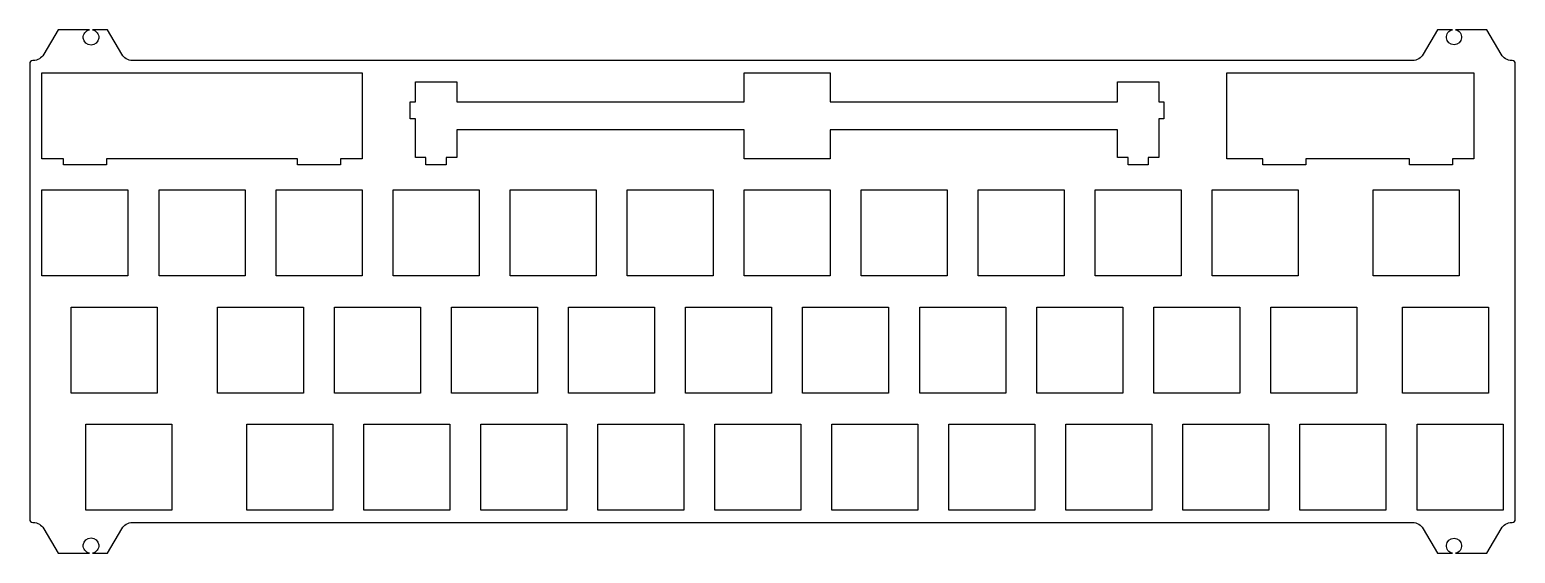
# Model space of a CAD drawing. Header units: millimetres. Extents: x -233 to 9, y -14 to 71.
import ezdxf

# ---------------------------------------------------------------- set-up
doc = ezdxf.new("R2010")
doc.units = ezdxf.units.MM
doc.layers.get('0').update_dxf_attribs({"linetype": 'CONTINUOUS'})

msp = doc.modelspace()

# ---------------------------------------------------------------- linework, layer by layer
for p, q in [((-116.54, 59.45), (-116.54, 64.15)), ((-116.54, 64.15), (-102.54, 64.15)), ((-102.54, 64.15), (-102.54, 59.45)), ((-170.06, 59.45), (-170.06, 62.68)), ((-170.06, 62.68), (-163.31, 62.68)), ((-163.31, 62.68), (-163.31, 59.45)), ((-55.76, 59.45), (-55.76, 62.68)), ((-55.76, 62.68), (-49.01, 62.68)), ((-49.01, 62.68), (-49.01, 59.45)), ((-170.89, 56.65), (-170.89, 59.45)), ((-170.89, 59.45), (-170.06, 59.45)), ((-163.31, 59.45), (-116.54, 59.45)), ((-102.54, 59.45), (-55.76, 59.45)), ((-49.01, 59.45), (-48.19, 59.45)), ((-48.19, 59.45), (-48.19, 56.65)), ((-170.06, 56.65), (-170.89, 56.65)), ((-170.06, 50.38), (-170.06, 56.65)), ((-48.19, 56.65), (-49.01, 56.65)), ((-49.01, 56.65), (-49.01, 50.38)), ((-116.54, 54.85), (-163.31, 54.85)), ((-163.31, 54.85), (-163.31, 50.38)), ((-116.54, 50.15), (-116.54, 54.85)), ((-55.76, 54.85), (-102.54, 54.85)), ((-102.54, 54.85), (-102.54, 50.15)), ((-55.76, 50.38), (-55.76, 54.85)), ((-168.34, 50.38), (-170.06, 50.38)), ((-168.34, 49.18), (-168.34, 50.38)), ((-165.04, 49.18), (-168.34, 49.18)), ((-163.31, 50.38), (-165.04, 50.38)), ((-165.04, 50.38), (-165.04, 49.18)), ((-102.54, 50.15), (-116.54, 50.15)), ((-54.04, 50.38), (-55.76, 50.38)), ((-54.04, 49.18), (-54.04, 50.38)), ((-50.74, 49.18), (-54.04, 49.18)), ((-49.01, 50.38), (-50.74, 50.38)), ((-50.74, 50.38), (-50.74, 49.18))]:
    msp.add_line(p, q)
msp.add_lwpolyline([(-220.16, 71.15), (-222.61, 71.15, -9.949874), (-223.11, 71.15), (-228.23, 71.15), (-230.54, 67.15, -0.267949), (-232.27, 66.15), (-232.34, 66.15, 0.414214), (-232.84, 65.65), (-232.84, -8.5, 0.414214), (-232.34, -9), (-232.27, -9, -0.267949), (-230.54, -10), (-228.23, -14), (-223.11, -14, -9.949874), (-222.61, -14), (-220.16, -14), (-217.85, -10, -0.267949), (-216.12, -9), (-7.72, -9, -0.267949), (-5.99, -10), (-3.68, -14), (-1.22, -14, -9.949874), (-0.73, -14), (4.39, -14), (6.7, -10, -0.267949), (8.43, -9), (8.5, -9, 0.414214), (9, -8.5), (9, 65.65, 0.414214), (8.5, 66.15), (8.43, 66.15, -0.267949), (6.7, 67.15), (4.39, 71.15), (-0.73, 71.15, -9.949874), (-1.22, 71.15), (-3.68, 71.15), (-5.99, 67.15, -0.267949), (-7.72, 66.15), (-216.12, 66.15, -0.267949), (-217.85, 67.15)], format="xyb", close=True)
for points in [[(-227.34, 49.15), (-227.34, 50.15), (-230.84, 50.15), (-230.84, 64.15), (-178.74, 64.15), (-178.74, 50.15), (-182.24, 50.15), (-182.24, 49.15), (-189.24, 49.15), (-189.24, 50.15), (-220.34, 50.15), (-220.34, 49.15)], [(-25.11, 49.15), (-32.11, 49.15), (-32.11, 50.15), (-37.96, 50.15), (-37.96, 64.15), (2.24, 64.15), (2.24, 50.15), (-1.23, 50.15), (-1.23, 49.15), (-8.23, 49.15), (-8.23, 50.15), (-25.11, 50.15)], [(-216.84, 45.1), (-216.84, 31.1), (-230.84, 31.1), (-230.84, 45.1)], [(-197.79, 31.1), (-211.79, 31.1), (-211.79, 45.1), (-197.79, 45.1)], [(-178.74, 45.1), (-178.74, 31.1), (-192.74, 31.1), (-192.74, 45.1)], [(-173.69, 31.1), (-173.69, 45.1), (-159.69, 45.1), (-159.69, 31.1)], [(-154.64, 31.1), (-154.64, 45.1), (-140.64, 45.1), (-140.64, 31.1)], [(-121.59, 45.1), (-121.59, 31.1), (-135.59, 31.1), (-135.59, 45.1)], [(-116.54, 31.1), (-116.54, 45.1), (-102.54, 45.1), (-102.54, 31.1)], [(-83.49, 31.1), (-97.49, 31.1), (-97.49, 45.1), (-83.49, 45.1)], [(-64.44, 45.1), (-64.44, 31.1), (-78.44, 31.1), (-78.44, 45.1)], [(-59.39, 45.1), (-45.39, 45.1), (-45.39, 31.1), (-59.39, 31.1)], [(-26.34, 45.1), (-26.34, 31.1), (-40.34, 31.1), (-40.34, 45.1)], [(-14.14, 45.1), (-0.14, 45.1), (-0.14, 31.1), (-14.14, 31.1)], [(-212.08, 12.05), (-226.08, 12.05), (-226.08, 26.05), (-212.08, 26.05)], [(-202.26, 26.05), (-188.26, 26.05), (-188.26, 12.05), (-202.26, 12.05)], [(-183.21, 26.05), (-169.21, 26.05), (-169.21, 12.05), (-183.21, 12.05)], [(-164.16, 12.05), (-164.16, 26.05), (-150.16, 26.05), (-150.16, 12.05)], [(-131.11, 12.05), (-145.11, 12.05), (-145.11, 26.05), (-131.11, 26.05)], [(-126.06, 12.05), (-126.06, 26.05), (-112.06, 26.05), (-112.06, 12.05)], [(-107.01, 12.05), (-107.01, 26.05), (-93.01, 26.05), (-93.01, 12.05)], [(-73.96, 26.05), (-73.96, 12.05), (-87.96, 12.05), (-87.96, 26.05)], [(-68.91, 26.05), (-54.91, 26.05), (-54.91, 12.05), (-68.91, 12.05)], [(-49.86, 26.05), (-35.86, 26.05), (-35.86, 12.05), (-49.86, 12.05)], [(-16.81, 26.05), (-16.81, 12.05), (-30.81, 12.05), (-30.81, 26.05)], [(4.62, 26.05), (4.62, 12.05), (-9.38, 12.05), (-9.38, 26.05)], [(-223.69, 7), (-209.69, 7), (-209.69, -7), (-223.69, -7)], [(-197.5, 7), (-183.5, 7), (-183.5, -7), (-197.5, -7)], [(-164.45, -7), (-178.45, -7), (-178.45, 7), (-164.45, 7)], [(-159.4, 7), (-145.4, 7), (-145.4, -7), (-159.4, -7)], [(-126.35, -7), (-140.35, -7), (-140.35, 7), (-126.35, 7)], [(-107.3, 7), (-107.3, -7), (-121.3, -7), (-121.3, 7)], [(-102.25, -7), (-102.25, 7), (-88.25, 7), (-88.25, -7)], [(-69.2, 7), (-69.2, -7), (-83.2, -7), (-83.2, 7)], [(-64.15, 7), (-50.15, 7), (-50.15, -7), (-64.15, -7)], [(-31.1, -7), (-45.1, -7), (-45.1, 7), (-31.1, 7)], [(-26.05, 7), (-12.05, 7), (-12.05, -7), (-26.05, -7)], [(7, -7), (-7, -7), (-7, 7), (7, 7)]]:
    msp.add_lwpolyline(points, close=True)

doc.saveas('drawing.dxf')
